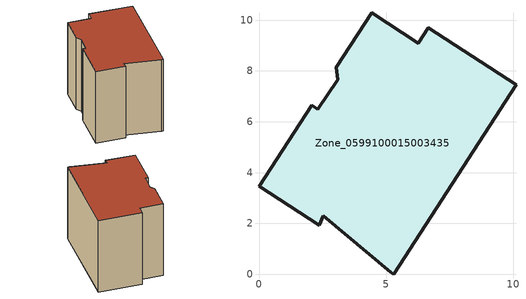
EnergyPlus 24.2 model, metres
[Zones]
Zone_0599100015003435
 floor ground (C_G): 2.36,1.92 0,3.45 2.07,6.64 2.31,6.49 3.09,7.65 3.05,8.15 4.43,10.28 6.26,9.09 6.67,9.7 10.12,7.46 5.3,0 5.19,0.07 2.53,2.3 z0.75
 wall outside (C_F): 6.67,9.7 6.26,9.09 4.43,10.28 3.05,8.15 3.09,7.65 2.31,6.49 2.07,6.64 0,3.45 2.36,1.92 2.53,2.3 5.19,0.07 5.3,0 10.12,7.46 6.67,9.7 z0.75:8.43
 roof outside (C_R): 2.53,2.3 5.19,0.07 5.3,0 10.12,7.46 6.67,9.7 6.26,9.09 4.43,10.28 3.05,8.15 3.09,7.65 2.31,6.49 2.07,6.64 0,3.45 2.36,1.92 z8.43
[BUILDING]
Pand.0599100015003435: North Axis=0; Terrain=City; Loads Convergence Tolerance Value=0.04; Temperature Convergence Tolerance Value=0.4; Solar Distribution=FullExterior; Maximum Number of Warmup Days=25; Minimum Number of Warmup Days=1
[Site:Location]
Rotterdam.The.Hague.AP_ZH_NLD Design_Conditions: Latitude=51.96; Longitude=4.45; Time Zone=1; Elevation=-4.5
[SITE:GROUNDTEMPERATURE:BUILDINGSURFACE]
18, 18, 18, 18, 18, 18, 18, 18, 18, 18, 18, 18
[MATERIAL] Thermal Absorptance=0.9; Solar Absorptance=0.7; Visible Absorptance=0.7
Name | Roughness | Thickness | Conductivity | Density | Specific Heat
G.TC.1965-1974 | MediumSmooth | 0.15 | 0.882353 | 540 | 1210
F.TC.1965-1974 | Rough | 0.3 | 0.697674 | 1920 | 840
R.TC.1965-1974 | MediumRough | 0.2 | 0.232558 | 1500 | 1000
[CONSTRUCTION]
C_G: G.TC.1965-1974
C_F: F.TC.1965-1974
C_R: R.TC.1965-1974
[ZONE]
Zone_0599100015003435: Type=1; Multiplier=1; Ceiling Height=Autocalculate; Volume=Autocalculate; Floor Area=autocalculate; Part of Total Floor Area=Yes
[ZONEINFILTRATION:DESIGNFLOWRATE]
Infil_Zone_0599100015003435: Zone or ZoneList or Space or SpaceList=Zone_0599100015003435; Schedule=AlwaysOn; Design Flow Rate Calculation Method=Flow/Area; Flow Rate per Floor Area=0.003; Constant Term Coefficient=1; Temperature Term Coefficient=0; Velocity Term Coefficient=0; Velocity Squared Term Coefficient=0
[HVACTEMPLATE:ZONE:IDEALLOADSAIRSYSTEM]
Zone_0599100015003435: Maximum Heating Supply Air Temperature=50; Minimum Cooling Supply Air Temperature=13; Maximum Heating Supply Air Humidity Ratio=0.0156; Minimum Cooling Supply Air Humidity Ratio=0.0077; Heating Limit=NoLimit; Cooling Limit=NoLimit; Dehumidification Control Type=ConstantSensibleHeatRatio; Cooling Sensible Heat Ratio=0.7; Dehumidification Setpoint=60; Humidification Control Type=None; Humidification Setpoint=30; Outdoor Air Method=None; Outdoor Air Flow Rate per Person=0.00944; Outdoor Air Flow Rate per Zone Floor Area=0; Outdoor Air Flow Rate per Zone=0; Demand Controlled Ventilation Type=None; Outdoor Air Economizer Type=NoEconomizer; Heat Recovery Type=None; Sensible Heat Recovery Effectiveness=0.7; Latent Heat Recovery Effectiveness=0.65
[ZONECONTROL:THERMOSTAT]
ThermostatControl_Zone_0599100015003435: Zone or ZoneList=Zone_0599100015003435; Control Type Schedule=DualSetpointControlType; Control 1=Thermostat_Zone_0599100015003435; Temperature Difference Between Cutout And Setpoint=0
[THERMOSTATSETPOINT:DUALSETPOINT]
Thermostat_Zone_0599100015003435: Heating Setpoint Temperature Schedule=HeatingSetpoint_Zone_0599100015003435; Cooling Setpoint Temperature Schedule=CoolingSetpoint_Zone_0599100015003435
[SCHEDULE:COMPACT]
HeatingSetpoint_Zone_0599100015003435: Through: 12/31, For: AllDays, Until: 24:00, 21
CoolingSetpoint_Zone_0599100015003435: Through: 12/31, For: AllDays, Until: 24:00, 24
DualSetpointControlType: Through: 12/31, For: AllDays, Until: 24:00, 4
AlwaysOn: Through: 12/31, For: AllDays, Until: 24:00, 1
